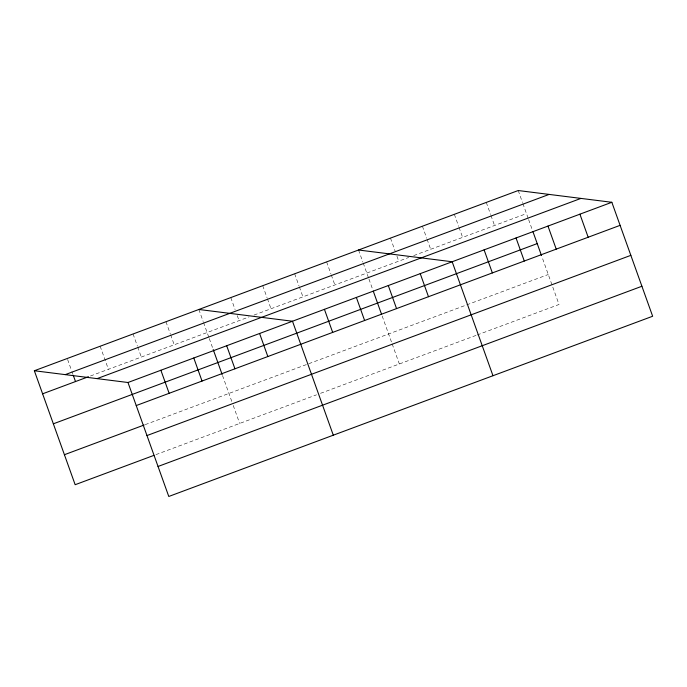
<?xml version="1.0" encoding="UTF-8"?>
<svg xmlns="http://www.w3.org/2000/svg" width="687" height="687" viewBox="0 0 687 687"><rect width="100%" height="100%" fill="white"/><g stroke="black" fill="none" stroke-linecap="round" stroke-linejoin="round"><path stroke-width="0.52" stroke-dasharray="3.44 2.58" d="M90.469 375.987L249.037 316.922M254.027 315.067L408.713 257.453M413.703 255.598L526.474 213.597M145.18 424.635L548.286 274.499M155.915 454.631L316.518 394.819M320.503 393.333L476.194 335.35M477.19 334.973L559.02 304.496L541.854 256.552M518.221 190.531L522.524 202.562M522.884 203.567L528.269 218.595M528.621 219.591L532.562 230.592M486.284 202.425L490.595 214.456M490.947 215.46L494.546 225.491M454.347 214.318L458.658 226.358M459.019 227.354L462.609 237.384M422.411 226.221L426.721 238.252M427.082 239.248L430.672 249.278M390.482 238.114L395.145 251.141M396.94 256.157L398.735 261.172M358.545 250.008L362.848 262.039M363.208 263.035L368.593 278.063M368.945 279.068L372.526 289.064M382.178 316.02L391.83 342.968M392.191 343.972L399.345 363.964M326.608 261.902L330.919 273.933M331.271 274.937L334.861 284.959M294.671 273.795L298.982 285.826M299.343 286.831L302.933 296.853M262.735 285.689L267.045 297.72M267.406 298.725L270.996 308.746M230.798 297.583L235.109 309.614M237.264 315.634L239.059 320.64M198.869 309.476L203.172 321.507M203.532 322.512L208.917 337.54M209.269 338.536L212.85 348.532M222.502 375.497L231.794 401.44M233.228 405.442L239.669 423.441M165.962 321.731L170.273 333.762M170.634 334.767L174.223 344.788M133.063 333.985L137.366 346.016M137.726 347.021L141.316 357.042M100.156 346.239L108.417 369.297M67.609 359.499L71.56 370.525M71.92 371.53L72.994 374.535"/><path stroke-width="1.03" d="M34.35 370.748L518.221 190.531L611.842 202.287L652.65 316.252L168.779 496.469L127.98 382.504L34.35 370.748L75.158 484.713L153.922 455.378M65.248 374.63L549.119 194.412M42.603 393.814L88.468 376.725M97.082 378.623L580.953 198.406M127.98 382.504L611.842 202.287M53.346 423.81L537.217 243.593M136.232 405.562L620.103 225.345M64.415 454.717L144.176 425.004M146.975 435.558L630.846 255.349M158.036 466.473L641.907 286.256M358.545 250.008L452.166 261.756L492.974 375.72M198.869 309.476L292.49 321.233L333.298 435.189M579.914 214.181L588.166 237.238M547.977 226.075L556.23 249.141M532.923 231.596L541.502 255.555M516.04 237.968L524.293 261.034M484.103 249.862L492.364 272.928M420.229 273.649L428.49 296.715M388.301 285.552L396.554 308.609M373.247 291.065L381.465 314.028M356.364 297.445L364.617 320.503M324.427 309.339L332.68 332.396M259.592 333.487L267.844 356.544M226.684 345.741L234.945 368.799M213.21 349.537L222.15 374.501M193.786 357.996L202.038 381.053M160.878 370.25L169.139 393.308M73.354 375.54L75.51 381.56"/></g></svg>
